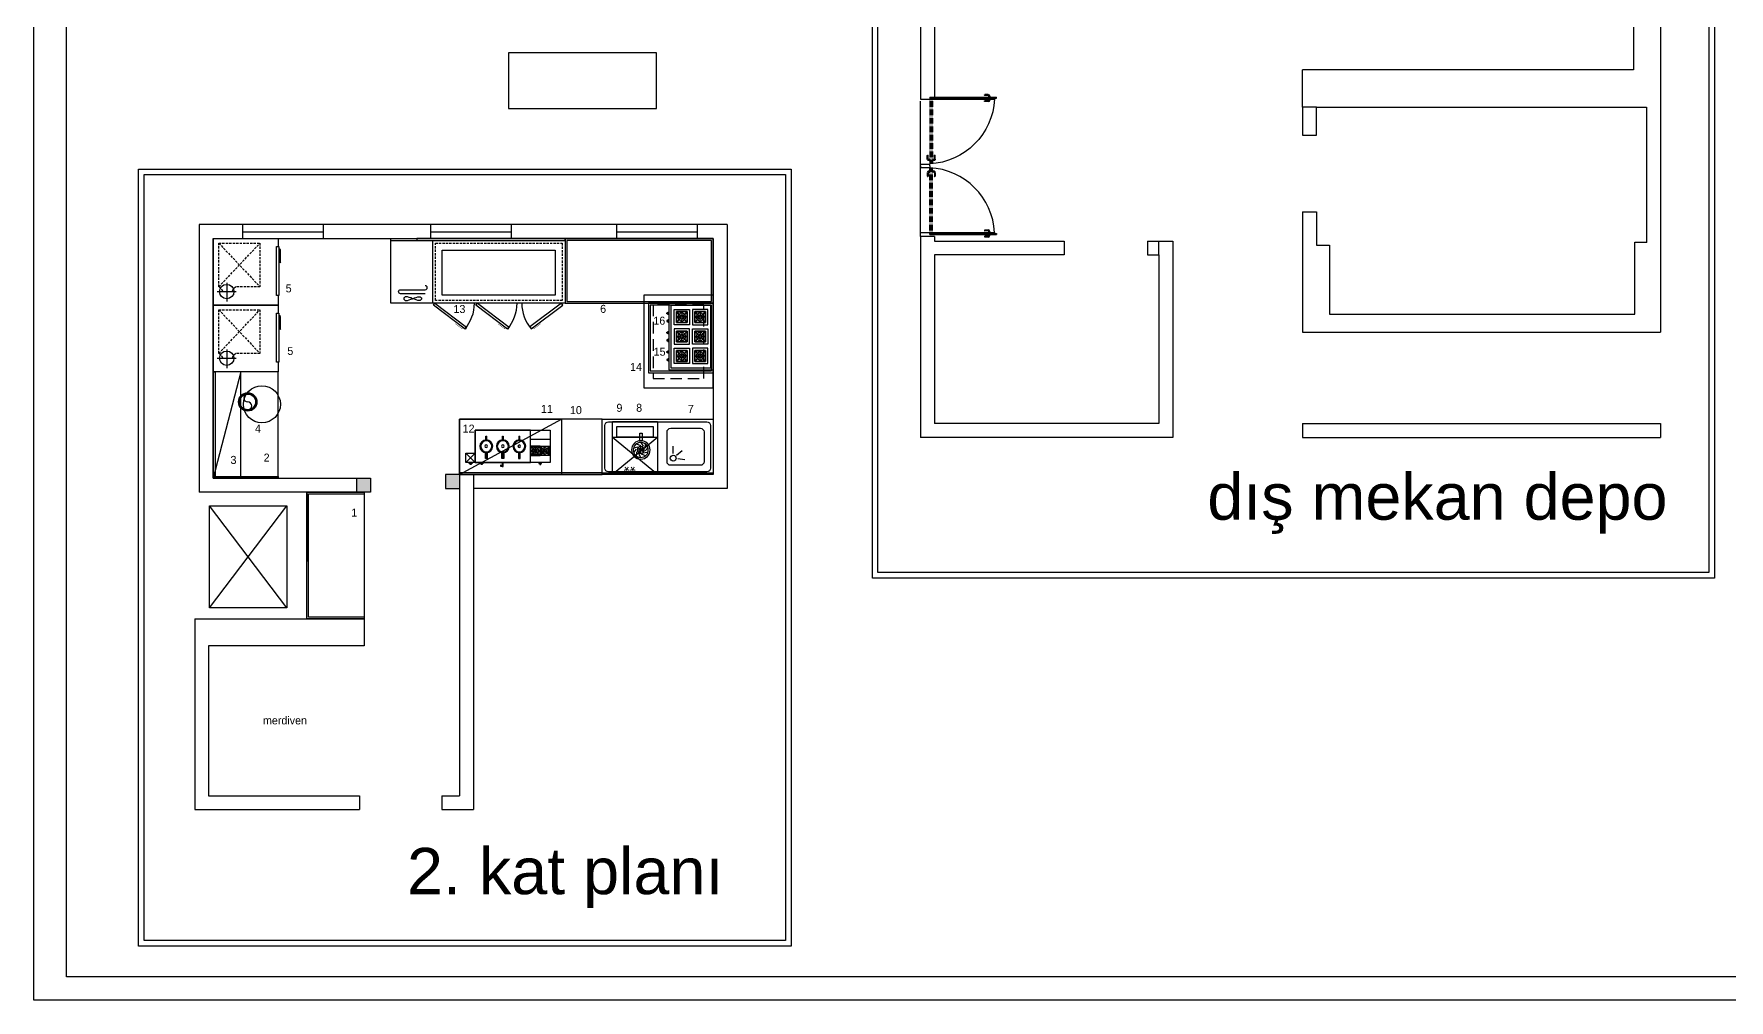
# Model space of a CAD drawing. Header units: millimetres. Extents: x 63882 to 85892, y -58394 to -53173.
# Drawn here: x 63882 to 65712, y -58394 to -57351 of the extents above; entities that cross this region are included whole.
import ezdxf
from ezdxf.enums import TextEntityAlignment as Align

# ---------------------------------------------------------------- set-up
doc = ezdxf.new("R2010")
doc.units = ezdxf.units.MM
doc.header["$LTSCALE"] = 5
doc.linetypes.add('DASHED', pattern=[0.75, 0.5, -0.25])
for name, color, linetype in [('CIHAZ', 2, 'Continuous'), ('DOGRAMA', 2, 'Continuous'), ('S2000-002 Çizgi', 7, 'Continuous'), ('S2000-025 Antet', 7, 'Continuous')]:
    doc.layers.add(name, color=color, linetype=linetype)
doc.styles.get("Standard").update_dxf_attribs({"font": 'arial.ttf'})
doc.styles.add('TAKSİM', font='GOTHIC.TTF', dxfattribs={"height": 20})

# ---------------------------------------------------------------- blocks, each defined once
blk = doc.blocks.new('A$C2F5E522D')
at = {"layer": 'DOGRAMA', "color": 0}
for p, q in [((29, 819), (48, 819)), ((49, 819), (49, 719)), ((694, 746), (658, 746)), ((695, 737), (658, 737)), ((751, 819), (751, 719)), ((769, 819), (752, 819)), ((29, 719), (29, 0)), ((29, 719), (49, 719)), ((39, 719), (39, 0)), ((49, 719), (49, 19)), ((695, 670), (658, 670)), ((694, 661), (658, 661)), ((769, 719), (751, 719)), ((0, 89), (0, 125)), ((9, 88), (9, 126)), ((49, 19), (39, 19)), ((67, 88), (67, 126)), ((75, 89), (75, 125)), ((39, 0), (29, 0))]:
    blk.add_line(p, q, dxfattribs=at)
at = {"layer": 'DOGRAMA', "color": 0, "linetype": 'DASHED'}
for p, q in [((51, 719), (749, 719)), ((51, 709), (749, 709)), ((51, 699), (748, 699)), ((51, 699), (748, 699)), ((51, 689), (748, 689))]:
    blk.add_line(p, q, dxfattribs=at)
at = {"layer": 'DOGRAMA', "color": 0}
for centre, radius, start, end in [((659, 741), 4.7, 103.8104, 240.6494), ((698, 733), 13.3, 19.5111, 100.3837), ((697, 735), 3.14, 9.4846, 113.3255), ((665, 723), 37.2, 1.3231, 18.1444), ((665, 723), 47.8, 1.3231, 18.1444), ((9, 759), 741, 273.0978, 356.9022), ((659, 666), 4.7, 119.3506, 256.1896), ((680, 746), 31.3, 297.8223, 314.9111), ((680, 661), 31.3, 45.0889, 62.1777), ((697, 673), 3.14, 246.6745, 350.5154), ((698, 674), 13.3, 259.6163, 340.4889), ((665, 684), 37.2, 341.8556, 358.6769), ((665, 684), 47.8, 341.8556, 358.6769), ((735, 746), 31.3, 225.0889, 242.1777), ((735, 661), 31.3, 117.8223, 134.9111), ((13, 85), 13.3, 169.6163, 250.4889), ((5, 124), 4.7, 29.3506, 166.1896), ((23, 118), 47.8, 251.8556, 268.6769), ((12, 86), 3.14, 156.6745, 260.5154), ((23, 118), 37.2, 251.8556, 268.6769), ((0, 103), 31.3, 315.0889, 332.1777), ((0, 48), 31.3, 27.8223, 44.9111), ((77, 103), 31.3, 207.8223, 224.9111), ((77, 48), 31.3, 135.0889, 152.1777), ((53, 118), 37.2, 271.3231, 288.1444), ((53, 118), 47.8, 271.3231, 288.1444), ((64, 86), 3.14, 279.4846, 23.3255), ((70, 124), 4.7, 13.8104, 150.6494), ((63, 85), 13.3, 289.5111, 10.3837)]:
    blk.add_arc(centre, radius, start, end, dxfattribs=at)
blk = doc.blocks.new('A$C730F257A')
blk.add_blockref('A$C2F5E522D', (0, 0))
at = {"xscale": -1}
blk.add_blockref('A$C2F5E522D', (1538, 0), dxfattribs=at)
blk = doc.blocks.new('A$C5B5611F4')
at = {"layer": 'CIHAZ', "color": 1}
for p, q in [((24.1, 58.2), (4, 58.2)), ((14.7, 68.5), (14.7, 47.9))]:
    blk.add_line(p, q, dxfattribs=at)
at = {"layer": 'CIHAZ', "color": 5, "linetype": 'DASHED'}
for p, q in [((19.8, 66.7), (67, 22.3)), ((67, 66.7), (19.8, 22.3))]:
    blk.add_line(p, q, dxfattribs=at)
at = {"layer": 'CIHAZ', "color": 5}
for points in [[(63.2, 1.8), (10.4, 1.8), (10.4, 4.3), (63.2, 4.3)], [(61.2, 1.8), (48.6, 1.8), (45.6, 0), (59.6, 0)]]:
    blk.add_lwpolyline(points, close=True, dxfattribs=at)
at = {"layer": 'CIHAZ', "color": 1}
blk.add_circle((14.7, 58.2), 7.76, dxfattribs=at)
at = {"layer": 'S2000-002 Çizgi', "linetype": 'DASHED'}
for p, q in [((19.8, 66.7), (67, 66.7)), ((67, 66.7), (67, 22.3)), ((19.8, 22.3), (19.8, 48.1)), ((67, 22.3), (19.8, 22.3))]:
    blk.add_line(p, q, dxfattribs=at)
at = {"layer": 'S2000-002 Çizgi'}
blk.add_lwpolyline([(10.4, 2.8), (0, 2.8), (0, 72.8), (72, 72.8), (72, 2.8), (63.2, 2.8)], dxfattribs=at)
at = {"layer": 'S2000-002 Çizgi', "linetype": 'DASHED'}
for centre, radius, start, end in [((11.6, 71.2), 9.4, 291.2079, 330.9566), ((11, 43), 10.2, 29.6907, 66.7752)]:
    blk.add_arc(centre, radius, start, end, dxfattribs=at)
blk = doc.blocks.new('A$C3C3A6592')
at = {"layer": 'S2000-002 Çizgi'}
for points in [[(0, 57), (48.3, 16.9)], [(0, 16.9), (48.3, 57)], [(0, 16.9), (48.3, 16.9)]]:
    blk.add_lwpolyline(points, dxfattribs=at)
for points in [[(0, 0), (48.3, 0), (48.3, 57), (0, 57)], [(4.6, 5.6), (43.7, 5.6), (43.7, 16.9), (4.6, 16.9)]]:
    blk.add_lwpolyline(points, close=True, dxfattribs=at)
blk.add_text('**', height=12, dxfattribs=at).set_placement((11.9, 43))
blk = doc.blocks.new('A$C08847F1B')
at = {"layer": 'S2000-002 Çizgi'}
blk.add_lwpolyline([(0, 30.6), (30.6, 30.6), (30.6, 0), (0, 0), (0, 30.6)], dxfattribs=at)
blk.add_lwpolyline([(15.5, 29.5), (15.5, 23.4, -0.414214), (15.3, 23.2), (15.2, 23.2, -0.414214), (15, 23.4), (15, 29.5), (2.7, 29.5, 0.668179), (2.3, 28.6), (10.8, 20.1, -0.810443), (10.4, 19.8), (1.6, 28.6, 0.668179), (1, 28.4), (1, 15.5), (7.1, 15.5, -0.414214), (7.3, 15.3), (7.3, 15.2, -0.414214), (7.1, 15), (1, 15), (1, 2.7, 0.668179), (1.9, 2.3), (10.4, 10.8, -0.810443), (10.8, 10.4), (2, 1.6, 0.668179), (2.2, 1), (15, 1), (15, 7.1, -0.414214), (15.2, 7.3), (15.3, 7.3, -0.414214), (15.5, 7.1), (15.5, 1), (27.9, 1, 0.668179), (28.3, 1.9), (19.8, 10.4, -0.810443), (20.2, 10.8), (29, 2, 0.668179), (29.5, 2.2), (29.5, 15), (23.4, 15, -0.414214), (23.2, 15.2), (23.2, 15.3, -0.414214), (23.4, 15.5), (29.5, 15.5), (29.5, 28.4, 0.668179), (29, 28.6), (20.2, 19.8, -0.810443), (19.8, 20.1), (28.3, 28.6, 0.668179), (27.9, 29.5)], format="xyb", close=True, dxfattribs=at)
for radius in [10.8, 5.66, 2.6]:
    blk.add_circle((15.3, 15.8), radius, dxfattribs=at)
blk = doc.blocks.new('A$C0AAB4699')
at = {"layer": 'S2000-002 Çizgi'}
for points in [[(34.4, 14.8, -0.072213), (32.4, 14.8), (32.4, 8.5), (34.4, 8.5)], [(50.2, 8.5), (52.3, 8.5), (52.3, 14.8, -0.072213), (50.2, 14.8)], [(68.1, 8.5), (70.1, 8.5), (70.1, 14.8, -0.072213), (68.1, 14.8)]]:
    blk.add_hatch(color=256, dxfattribs=at).paths.add_polyline_path(points)
for p, q in [((81, 14.2), (91, 4.2)), ((91, 14.2), (81, 4.2))]:
    blk.add_line(p, q, dxfattribs=at)
for points in [[(0, 4.2), (81, 4.2), (81, 39.2), (0, 39.2)], [(0, 29.2), (21.5, 29.2), (21.5, 39.2), (0, 39.2)], [(81, 4.2), (21.5, 4.2), (21.5, 39.2), (81, 39.2)], [(9.3, 4.2), (12.2, 4.2), (12.2, 3), (9.3, 3)], [(10.2, 3), (11.3, 3), (11.3, 1.9), (10.2, 1.9)], [(53.8, 0.2), (51.2, 0.4), (51.2, 1), (53.8, 1.2)], [(75.5, 4.2), (72.6, 4.2), (72.6, 3), (75.5, 3)], [(74.7, 3), (73.5, 3), (73.5, 1.9), (74.7, 1.9)], [(81, 4.2), (91, 4.2), (91, 14.2), (81, 14.2)], [(87.5, 4.2), (84.5, 4.2), (84.5, 3), (87.5, 3)], [(86.6, 3), (85.4, 3), (85.4, 1.9), (86.6, 1.9)]]:
    blk.add_lwpolyline(points, close=True, dxfattribs=at)
for points in [[(32.9, 28.7), (32.9, 32.2)], [(33.8, 32.2), (33.8, 28.7)], [(50.8, 32.2), (50.8, 28.7)], [(51.7, 28.7), (51.7, 32.2)], [(68.7, 32.2), (68.7, 28.7)], [(69.6, 28.7), (69.6, 32.2)], [(34.4, 14.8), (34.4, 8.5), (32.4, 8.5), (32.4, 14.8)], [(50.2, 14.8), (50.2, 8.5), (52.3, 8.5), (52.3, 14.8)], [(51.8, 0), (50.7, 0), (50.7, 4.2)], [(51.8, 4.2), (51.8, 1.1)], [(51.8, 0.4), (51.8, 0)], [(68.1, 14.8), (68.1, 8.5), (70.1, 8.5), (70.1, 14.8)]]:
    blk.add_lwpolyline(points, dxfattribs=at)
for centre, radius in [((33.4, 21.7), 7), ((33.4, 21.7), 6), ((33.4, 21.7), 1.45), ((51.2, 21.7), 7), ((51.2, 21.7), 6), ((51.2, 21.7), 1.45), ((69.1, 21.7), 7), ((69.1, 21.7), 6), ((69.1, 21.7), 1.45)]:
    blk.add_circle(centre, radius, dxfattribs=at)
for centre in [(33.4, 32.2), (51.2, 32.2), (69.1, 32.2)]:
    blk.add_arc(centre, 0.438, 0, 180, dxfattribs=at)
at = {"layer": 'S2000-002 Çizgi', "yscale": 0.3284582400001454}
for xscale, zscale in [(-0.3284582400001454, 0.3284582400000002), (0.3284582400001454, 0.3284582400001454)]:
    blk.add_blockref('A$C08847F1B', (11, 11.7), dxfattribs=dict(at, xscale=xscale, zscale=zscale))
blk = doc.blocks.new('A$C4AF1199D')
at = {"layer": 'S2000-002 Çizgi'}
for points in [[(2.4, 20.6), (5.4, 17.1)], [(5.4, 24.6), (5.8, 20)], [(12.6, 19.9), (7.1, 15.7)], [(7.7, 21), (12.4, 15.2)], [(10.2, 26.1), (7.8, 22.2)], [(10.2, 21.2), (10, 14.2)], [(14.9, 24.5), (10.7, 22.7)], [(17.8, 20.4), (13.4, 21.5)], [(17.8, 15.4), (14.8, 18.9)], [(2.3, 15.6), (6.8, 14.5)], [(5.2, 11.5), (9.5, 13.3)], [(6.3, 18), (13.8, 18)], [(10, 9.9), (12.4, 13.8)], [(14.8, 11.4), (14.4, 16)]]:
    blk.add_lwpolyline(points, dxfattribs=at)
blk.add_lwpolyline([(8.8, 0), (11.3, 0), (11.3, 8), (8.8, 8)], close=True, dxfattribs=at)
for radius in [10, 8.12, 3.75]:
    blk.add_circle((10, 18), radius, dxfattribs=at)
blk = doc.blocks.new('A$C578E40A9')
at = {"layer": 'S2000-002 Çizgi'}
for p, q in [((76.6, 22.7), (76.6, 30.6)), ((80.5, 21), (86.6, 26.1)), ((81.7, 17.2), (89.5, 16.1))]:
    blk.add_line(p, q, dxfattribs=at)
for points in [[(0, 60), (120, 60), (120, 0), (0, 0)], [(0, 2), (120, 2), (120, 0), (0, 0)]]:
    blk.add_lwpolyline(points, close=True, dxfattribs=at)
for points in [[(7, 57), (113, 57, -0.414214), (117, 53), (117, 7, -0.414214), (113, 3), (7, 3, -0.414214), (3, 7), (3, 53, -0.414214)], [(74.1, 50), (106.1, 50, -0.414214), (110.1, 46), (110.1, 14, -0.414214), (106.1, 10), (74.1, 10, -0.414214), (70.1, 14), (70.1, 46, -0.414214)]]:
    blk.add_lwpolyline(points, format="xyb", close=True, dxfattribs=at)
blk.add_circle((76.8, 17.7), 3.19, dxfattribs=at)
blk = doc.blocks.new('A$C40176E5B')
at = {"layer": 'S2000-002 Çizgi'}
blk.add_line((0, 95.8), (188, 95.8), dxfattribs=at)
for points in [[(0, 27.8), (0, 97.8), (188, 97.8), (188, 27.8)], [(16.4, 30.8), (17.9, 31), (19.6, 31.5), (21.5, 32.1), (23.4, 32.8), (25.4, 33.6), (27.2, 34.2), (28.9, 34.7), (30.4, 34.8), (31.5, 34.7), (32.3, 34.2), (32.8, 33.6), (33, 32.8), (32.8, 32.1), (32.3, 31.5), (31.5, 31), (30.4, 30.8), (28.9, 31), (27.2, 31.5), (25.4, 32.1), (23.4, 32.8), (21.5, 33.6), (19.6, 34.2), (17.9, 34.7), (16.4, 34.8), (15.3, 34.7), (14.5, 34.2), (14, 33.6), (13.8, 32.8), (14, 32.1), (14.5, 31.5), (15.3, 31)], [(80, 0), (45.9, 25.8), (47.4, 27.8), (81.5, 2)], [(125.9, 0), (91.8, 25.8), (93.4, 27.8), (127.5, 2)], [(151.3, 0.2), (185.5, 25.8), (184, 27.8), (149.8, 2.2)]]:
    blk.add_lwpolyline(points, close=True, dxfattribs=at)
blk.add_lwpolyline([(45, 95.8), (45, 27.8)], dxfattribs=at)
at = {"layer": 'S2000-002 Çizgi', "linetype": 'DASHED'}
blk.add_lwpolyline([(48, 92.8), (185, 92.8), (185, 30.8), (48, 30.8)], close=True, dxfattribs=at)
at = {"layer": 'S2000-002 Çizgi'}
for points in [[(37, 38.2), (10.3, 38.2, -1), (10.3, 42.5)], [(10.3, 42.5), (37, 42.5, 1), (37, 46.8)]]:
    blk.add_lwpolyline(points, format="xyb", dxfattribs=at)
at = {"layer": 'S2000-002 Çizgi', "const_width": 0.428}
for points in [[(77.7, 1.7), (76.7, 0.4), (71.1, 4.6), (69.6, 5.7)], [(123.7, 1.7), (122.7, 0.4), (117.1, 4.6), (115.6, 5.7)], [(153.6, 1.8), (154.6, 0.5), (160.2, 4.7), (161.7, 5.8)]]:
    blk.add_lwpolyline(points, dxfattribs=at)
at = {"layer": 'S2000-002 Çizgi'}
for centre, start, end in [((47.4, 27.8), 319.4908, 0), ((93.4, 27.8), 319.4908, 0), ((184, 27.8), 180, 220.245)]:
    blk.add_arc(centre, 42.7, start, end, dxfattribs=at)
blk = doc.blocks.new('A$C4A545C1C')
at = {"ltscale": 5}
blk.add_lwpolyline([(55.4, 85.1), (177.2, 85.1), (177.2, 36.5), (55.4, 36.5)], close=True, dxfattribs=at)
at = {"layer": 'S2000-002 Çizgi'}
blk.add_blockref('A$C40176E5B', (0, 0), dxfattribs=at)
blk = doc.blocks.new('A$C3D315ECF')
at = {"ltscale": 5}
for points in [[(0, 0), (160, 0), (160, 70), (0, 70)], [(2, 2), (158, 2), (158, 68), (2, 68)]]:
    blk.add_lwpolyline(points, close=True, dxfattribs=at)
blk = doc.blocks.new('A$C7DEA41FC')
at = {"layer": 'S2000-002 Çizgi'}
for p, q in [((82, 628), (82, 510)), ((85, 615), (85, 573)), ((85, 523), (85, 565)), ((87, 570), (112, 570)), ((87, 568), (112, 568)), ((89, 621), (122, 588)), ((89, 617), (120, 587)), ((89, 521), (120, 552)), ((89, 517), (122, 550)), ((91, 626), (137, 626)), ((122, 586), (122, 586)), ((122, 552), (122, 552)), ((140, 623), (140, 598)), ((140, 623), (140, 598)), ((142, 623), (142, 598)), ((191, 626), (145, 626)), ((193, 621), (160, 588)), ((160, 586), (160, 586)), ((160, 552), (160, 552)), ((193, 517), (160, 550)), ((193, 617), (162, 587)), ((193, 521), (162, 552)), ((195, 570), (170, 570)), ((195, 568), (170, 568)), ((197, 615), (197, 573)), ((197, 523), (197, 565)), ((283, 615), (283, 573)), ((283, 523), (283, 565)), ((285, 570), (310, 570)), ((285, 568), (310, 568)), ((287, 621), (320, 588)), ((287, 617), (318, 587)), ((287, 521), (318, 552)), ((287, 517), (320, 550)), ((289, 626), (335, 626)), ((320, 586), (320, 586)), ((320, 552), (320, 552)), ((338, 623), (338, 598)), ((340, 623), (340, 598)), ((340, 623), (340, 598)), ((389, 626), (343, 626)), ((391, 621), (358, 588)), ((358, 586), (358, 586)), ((358, 552), (358, 552)), ((391, 517), (358, 550)), ((391, 617), (360, 587)), ((391, 521), (360, 552)), ((393, 570), (368, 570)), ((393, 568), (368, 568)), ((395, 615), (395, 573)), ((395, 523), (395, 565)), ((398, 628), (398, 510)), ((82, 510), (200, 510)), ((82, 418), (200, 418)), ((82, 300), (82, 418)), ((85, 405), (85, 363)), ((89, 411), (122, 378)), ((89, 407), (120, 377)), ((91, 512), (137, 512)), ((91, 416), (137, 416)), ((122, 376), (122, 376)), ((140, 515), (140, 540)), ((140, 515), (140, 540)), ((140, 413), (140, 388)), ((140, 413), (140, 388)), ((142, 515), (142, 540)), ((142, 413), (142, 388)), ((191, 512), (145, 512)), ((191, 416), (145, 416)), ((193, 411), (160, 378)), ((160, 376), (160, 376)), ((193, 407), (162, 377)), ((197, 405), (197, 363)), ((398, 510), (280, 510)), ((398, 418), (280, 418)), ((283, 405), (283, 363)), ((287, 411), (320, 378)), ((287, 407), (318, 377)), ((289, 512), (335, 512)), ((289, 416), (335, 416)), ((320, 376), (320, 376)), ((338, 515), (338, 540)), ((338, 413), (338, 388)), ((340, 515), (340, 540)), ((340, 515), (340, 540)), ((340, 413), (340, 388)), ((340, 413), (340, 388)), ((389, 512), (343, 512)), ((389, 416), (343, 416)), ((391, 411), (358, 378)), ((358, 376), (358, 376)), ((391, 407), (360, 377)), ((395, 405), (395, 363)), ((398, 300), (398, 418)), ((82, 209), (82, 90)), ((85, 313), (85, 355)), ((85, 195), (85, 153)), ((87, 361), (112, 361)), ((87, 358), (112, 358)), ((89, 311), (120, 342)), ((89, 307), (122, 340)), ((89, 202), (122, 168)), ((89, 197), (120, 167)), ((91, 303), (137, 303)), ((91, 206), (137, 206)), ((122, 342), (122, 342)), ((140, 305), (140, 330)), ((140, 305), (140, 330)), ((140, 203), (140, 178)), ((140, 203), (140, 178)), ((142, 305), (142, 330)), ((142, 203), (142, 178)), ((191, 303), (145, 303)), ((191, 206), (145, 206)), ((160, 342), (160, 342)), ((193, 307), (160, 340)), ((193, 202), (160, 168)), ((193, 311), (162, 342)), ((193, 197), (162, 167)), ((195, 361), (170, 361)), ((195, 358), (170, 358)), ((197, 313), (197, 355)), ((197, 195), (197, 153)), ((283, 313), (283, 355)), ((283, 195), (283, 153)), ((285, 361), (310, 361)), ((285, 358), (310, 358)), ((287, 311), (318, 342)), ((287, 307), (320, 340)), ((287, 202), (320, 168)), ((287, 197), (318, 167)), ((289, 303), (335, 303)), ((289, 206), (335, 206)), ((320, 342), (320, 342)), ((338, 305), (338, 330)), ((338, 203), (338, 178)), ((340, 305), (340, 330)), ((340, 305), (340, 330)), ((340, 203), (340, 178)), ((340, 203), (340, 178)), ((389, 303), (343, 303)), ((389, 206), (343, 206)), ((358, 342), (358, 342)), ((391, 307), (358, 340)), ((391, 202), (358, 168)), ((391, 311), (360, 342)), ((391, 197), (360, 167)), ((393, 361), (368, 361)), ((393, 358), (368, 358)), ((395, 313), (395, 355)), ((395, 195), (395, 153)), ((398, 209), (398, 90)), ((82, 90), (200, 90)), ((85, 103), (85, 145)), ((87, 151), (112, 151)), ((87, 148), (112, 148)), ((89, 102), (120, 132)), ((89, 97), (122, 130)), ((91, 93), (137, 93)), ((122, 167), (122, 167)), ((122, 132), (122, 132)), ((140, 95), (140, 120)), ((140, 95), (140, 120)), ((142, 95), (142, 120)), ((191, 93), (145, 93)), ((160, 167), (160, 167)), ((160, 132), (160, 132)), ((193, 97), (160, 130)), ((193, 102), (162, 132)), ((195, 151), (170, 151)), ((195, 148), (170, 148)), ((197, 103), (197, 145)), ((398, 90), (280, 90)), ((283, 103), (283, 145)), ((285, 151), (310, 151)), ((285, 148), (310, 148)), ((287, 102), (318, 132)), ((287, 97), (320, 130)), ((289, 93), (335, 93)), ((320, 167), (320, 167)), ((320, 132), (320, 132)), ((338, 95), (338, 120)), ((340, 95), (340, 120)), ((340, 95), (340, 120)), ((389, 93), (343, 93)), ((358, 167), (358, 167)), ((358, 132), (358, 132)), ((391, 97), (358, 130)), ((391, 102), (360, 132)), ((393, 151), (368, 151)), ((393, 148), (368, 148)), ((395, 103), (395, 145))]:
    blk.add_line(p, q, dxfattribs=at)
for points in [[(0, 0), (480, 0), (480, 720), (0, 720)], [(24, 24), (456, 24), (456, 696), (24, 696)], [(58, 486), (224, 486), (224, 652), (58, 652)], [(82, 510), (200, 510), (200, 628), (82, 628)], [(82, 510), (82, 628), (200, 628), (200, 510)], [(82, 510), (82, 628), (200, 628), (200, 510)], [(422, 486), (256, 486), (256, 652), (422, 652)], [(398, 510), (280, 510), (280, 628), (398, 628)], [(398, 510), (398, 628), (280, 628), (280, 510)], [(398, 510), (398, 628), (280, 628), (280, 510)], [(480, 623), (480, 599), (490, 599), (490, 623)], [(490, 616), (490, 606), (500, 606), (500, 616)], [(58, 442), (224, 442), (224, 276), (58, 276)], [(82, 418), (200, 418), (200, 300), (82, 300)], [(82, 418), (82, 300), (200, 300), (200, 418)], [(82, 418), (82, 300), (200, 300), (200, 418)], [(422, 442), (256, 442), (256, 276), (422, 276)], [(398, 418), (280, 418), (280, 300), (398, 300)], [(398, 418), (398, 300), (280, 300), (280, 418)], [(398, 418), (398, 300), (280, 300), (280, 418)], [(480, 515), (480, 539), (490, 539), (490, 515)], [(480, 413), (480, 389), (490, 389), (490, 413)], [(490, 522), (490, 532), (500, 532), (500, 522)], [(490, 406), (490, 396), (500, 396), (500, 406)], [(58, 66), (224, 66), (224, 232), (58, 232)], [(82, 90), (200, 90), (200, 209), (82, 209)], [(82, 90), (82, 209), (200, 209), (200, 90)], [(82, 90), (82, 209), (200, 209), (200, 90)], [(422, 66), (256, 66), (256, 232), (422, 232)], [(398, 90), (280, 90), (280, 209), (398, 209)], [(398, 90), (398, 209), (280, 209), (280, 90)], [(398, 90), (398, 209), (280, 209), (280, 90)], [(480, 305), (480, 330), (490, 330), (490, 305)], [(480, 204), (480, 179), (490, 179), (490, 204)], [(490, 312), (490, 322), (500, 322), (500, 312)], [(490, 196), (490, 186), (500, 186), (500, 196)], [(480, 95), (480, 120), (490, 120), (490, 95)], [(490, 102), (490, 112), (500, 112), (500, 102)]]:
    blk.add_lwpolyline(points, close=True, dxfattribs=at)
for centre, radius in [((141, 569), 21.9), ((141, 569), 10.1), ((339, 569), 21.9), ((339, 569), 10.1), ((141, 359), 21.9), ((141, 359), 10.1), ((339, 359), 21.9), ((339, 359), 10.1), ((141, 149), 21.9), ((141, 149), 10.1), ((339, 149), 21.9), ((339, 149), 10.1)]:
    blk.add_circle(centre, radius, dxfattribs=at)
for centre, radius, start, end in [((87, 615), 2.67, 38.8532, 180.0012), ((87, 573), 2.67, 180.0012, 270.0012), ((87, 565), 2.67, 90.0012, 180.0012), ((91, 623), 2.67, 90.0012, 218.8532), ((141, 569), 41.7, 138.6265, 178.1661), ((141, 569), 41.7, 181.8363, 221.376), ((141, 569), 41.7, 91.8363, 134.8002), ((112, 569), 1.33, 0.0012, 90.0012), ((112, 569), 1.33, 270.0012, 0.0012), ((121, 587), 1.33, 218.8608, 308.8542), ((121, 551), 1.33, 51.1483, 141.1417), ((121, 587), 1.33, 308.8656, 38.8478), ((121, 551), 1.33, 321.1547, 51.1369), ((137, 623), 2.67, 0.0012, 90.0012), ((141, 598), 1.33, 180.0012, 270.0012), ((141, 598), 1.33, 270.0012, 0.0012), ((145, 623), 2.67, 90.0012, 180.0012), ((141, 569), 41.7, 45.2023, 88.1661), ((161, 587), 1.33, 141.1547, 231.1369), ((161, 587), 1.33, 231.1483, 321.1417), ((161, 551), 1.33, 128.8656, 218.8478), ((161, 551), 1.33, 38.8608, 128.8542), ((170, 569), 1.33, 90.0012, 180.0012), ((170, 569), 1.33, 180.0012, 270.0012), ((141, 569), 41.7, 1.8363, 41.376), ((141, 569), 41.7, 318.6265, 358.1661), ((191, 623), 2.67, 321.1492, 90.0012), ((195, 615), 2.67, 0.0012, 141.1492), ((195, 573), 2.67, 270.0012, 0.0012), ((195, 565), 2.67, 0.0012, 90.0012), ((285, 615), 2.67, 38.8532, 180.0012), ((285, 573), 2.67, 180.0012, 270.0012), ((285, 565), 2.67, 90.0012, 180.0012), ((289, 623), 2.67, 90.0012, 218.8532), ((339, 569), 41.7, 138.6265, 178.1661), ((339, 569), 41.7, 181.8363, 221.376), ((339, 569), 41.7, 91.8363, 134.8002), ((310, 569), 1.33, 0.0012, 90.0012), ((310, 569), 1.33, 270.0012, 0.0012), ((319, 587), 1.33, 218.8608, 308.8542), ((319, 551), 1.33, 51.1483, 141.1417), ((319, 587), 1.33, 308.8656, 38.8478), ((319, 551), 1.33, 321.1547, 51.1369), ((335, 623), 2.67, 0.0012, 90.0012), ((339, 598), 1.33, 180.0012, 270.0012), ((339, 598), 1.33, 270.0012, 0.0012), ((343, 623), 2.67, 90.0012, 180.0012), ((339, 569), 41.7, 45.2023, 88.1661), ((359, 587), 1.33, 141.1547, 231.1369), ((359, 587), 1.33, 231.1483, 321.1417), ((359, 551), 1.33, 128.8656, 218.8478), ((359, 551), 1.33, 38.8608, 128.8542), ((368, 569), 1.33, 90.0012, 180.0012), ((368, 569), 1.33, 180.0012, 270.0012), ((339, 569), 41.7, 1.8363, 41.376), ((339, 569), 41.7, 318.6265, 358.1661), ((389, 623), 2.67, 321.1492, 90.0012), ((393, 615), 2.67, 0.0012, 141.1492), ((393, 573), 2.67, 270.0012, 0.0012), ((393, 565), 2.67, 0.0012, 90.0012), ((87, 523), 2.67, 180.0012, 321.1492), ((87, 405), 2.67, 38.8532, 180.0012), ((91, 515), 2.67, 141.1492, 270.0012), ((91, 413), 2.67, 90.0012, 218.8532), ((141, 359), 41.7, 138.6265, 178.1661), ((141, 569), 41.7, 225.2023, 268.1661), ((141, 359), 41.7, 91.8363, 134.8002), ((121, 377), 1.33, 218.8608, 308.8542), ((121, 377), 1.33, 308.8656, 38.8478), ((137, 515), 2.67, 270.0012, 0.0012), ((137, 413), 2.67, 0.0012, 90.0012), ((141, 540), 1.33, 90.0012, 180.0012), ((141, 388), 1.33, 180.0012, 270.0012), ((141, 540), 1.33, 0.0012, 90.0012), ((141, 388), 1.33, 270.0012, 0.0012), ((141, 569), 41.7, 271.8363, 314.8002), ((145, 515), 2.67, 180.0012, 270.0012), ((145, 413), 2.67, 90.0012, 180.0012), ((141, 359), 41.7, 45.2023, 88.1661), ((161, 377), 1.33, 141.1547, 231.1369), ((161, 377), 1.33, 231.1483, 321.1417), ((141, 359), 41.7, 1.8363, 41.376), ((191, 515), 2.67, 270.0012, 38.8532), ((191, 413), 2.67, 321.1492, 90.0012), ((195, 523), 2.67, 218.8532, 0.0012), ((195, 405), 2.67, 0.0012, 141.1492), ((285, 523), 2.67, 180.0012, 321.1492), ((285, 405), 2.67, 38.8532, 180.0012), ((289, 515), 2.67, 141.1492, 270.0012), ((289, 413), 2.67, 90.0012, 218.8532), ((339, 359), 41.7, 138.6265, 178.1661), ((339, 569), 41.7, 225.2023, 268.1661), ((339, 359), 41.7, 91.8363, 134.8002), ((319, 377), 1.33, 218.8608, 308.8542), ((319, 377), 1.33, 308.8656, 38.8478), ((335, 515), 2.67, 270.0012, 0.0012), ((335, 413), 2.67, 0.0012, 90.0012), ((339, 540), 1.33, 90.0012, 180.0012), ((339, 388), 1.33, 180.0012, 270.0012), ((339, 540), 1.33, 0.0012, 90.0012), ((339, 388), 1.33, 270.0012, 0.0012), ((339, 569), 41.7, 271.8363, 314.8002), ((343, 515), 2.67, 180.0012, 270.0012), ((343, 413), 2.67, 90.0012, 180.0012), ((339, 359), 41.7, 45.2023, 88.1661), ((359, 377), 1.33, 141.1547, 231.1369), ((359, 377), 1.33, 231.1483, 321.1417), ((339, 359), 41.7, 1.8363, 41.376), ((389, 515), 2.67, 270.0012, 38.8532), ((389, 413), 2.67, 321.1492, 90.0012), ((393, 523), 2.67, 218.8532, 0.0012), ((393, 405), 2.67, 0.0012, 141.1492), ((87, 363), 2.67, 180.0012, 270.0012), ((87, 355), 2.67, 90.0012, 180.0012), ((87, 313), 2.67, 180.0012, 321.1492), ((87, 195), 2.67, 38.8532, 180.0012), ((91, 305), 2.67, 141.1492, 270.0012), ((91, 203), 2.67, 90.0012, 218.8532), ((141, 359), 41.7, 181.8363, 221.376), ((112, 359), 1.33, 0.0012, 90.0012), ((112, 359), 1.33, 270.0012, 0.0012), ((141, 359), 41.7, 225.2023, 268.1661), ((141, 149), 41.7, 91.8363, 134.8002), ((121, 341), 1.33, 51.1483, 141.1417), ((121, 341), 1.33, 321.1547, 51.1369), ((137, 305), 2.67, 270.0012, 0.0012), ((137, 203), 2.67, 0.0012, 90.0012), ((141, 330), 1.33, 90.0012, 180.0012), ((141, 330), 1.33, 0.0012, 90.0012), ((141, 359), 41.7, 271.8363, 314.8002), ((145, 305), 2.67, 180.0012, 270.0012), ((145, 203), 2.67, 90.0012, 180.0012), ((141, 149), 41.7, 45.2023, 88.1661), ((161, 341), 1.33, 128.8656, 218.8478), ((161, 341), 1.33, 38.8608, 128.8542), ((170, 359), 1.33, 90.0012, 180.0012), ((170, 359), 1.33, 180.0012, 270.0012), ((141, 359), 41.7, 318.6265, 358.1661), ((191, 305), 2.67, 270.0012, 38.8532), ((191, 203), 2.67, 321.1492, 90.0012), ((195, 313), 2.67, 218.8532, 0.0012), ((195, 195), 2.67, 0.0012, 141.1492), ((195, 363), 2.67, 270.0012, 0.0012), ((195, 355), 2.67, 0.0012, 90.0012), ((285, 363), 2.67, 180.0012, 270.0012), ((285, 355), 2.67, 90.0012, 180.0012), ((285, 313), 2.67, 180.0012, 321.1492), ((285, 195), 2.67, 38.8532, 180.0012), ((289, 305), 2.67, 141.1492, 270.0012), ((289, 203), 2.67, 90.0012, 218.8532), ((339, 359), 41.7, 181.8363, 221.376), ((310, 359), 1.33, 0.0012, 90.0012), ((310, 359), 1.33, 270.0012, 0.0012), ((339, 359), 41.7, 225.2023, 268.1661), ((339, 149), 41.7, 91.8363, 134.8002), ((319, 341), 1.33, 51.1483, 141.1417), ((319, 341), 1.33, 321.1547, 51.1369), ((335, 305), 2.67, 270.0012, 0.0012), ((335, 203), 2.67, 0.0012, 90.0012), ((339, 330), 1.33, 90.0012, 180.0012), ((339, 330), 1.33, 0.0012, 90.0012), ((339, 359), 41.7, 271.8363, 314.8002), ((343, 305), 2.67, 180.0012, 270.0012), ((343, 203), 2.67, 90.0012, 180.0012), ((339, 149), 41.7, 45.2023, 88.1661), ((359, 341), 1.33, 128.8656, 218.8478), ((359, 341), 1.33, 38.8608, 128.8542), ((368, 359), 1.33, 90.0012, 180.0012), ((368, 359), 1.33, 180.0012, 270.0012), ((339, 359), 41.7, 318.6265, 358.1661), ((389, 305), 2.67, 270.0012, 38.8532), ((389, 203), 2.67, 321.1492, 90.0012), ((393, 313), 2.67, 218.8532, 0.0012), ((393, 195), 2.67, 0.0012, 141.1492), ((393, 363), 2.67, 270.0012, 0.0012), ((393, 355), 2.67, 0.0012, 90.0012), ((87, 153), 2.67, 180.0012, 270.0012), ((87, 145), 2.67, 90.0012, 180.0012), ((87, 103), 2.67, 180.0012, 321.1492), ((91, 95), 2.67, 141.1492, 270.0012), ((141, 149), 41.7, 138.6265, 178.1661), ((141, 149), 41.7, 181.8363, 221.376), ((112, 149), 1.33, 0.0012, 90.0012), ((112, 149), 1.33, 270.0012, 0.0012), ((141, 149), 41.7, 225.2023, 268.1661), ((121, 168), 1.33, 218.8608, 308.8542), ((121, 131), 1.33, 51.1483, 141.1417), ((121, 168), 1.33, 308.8656, 38.8478), ((121, 131), 1.33, 321.1547, 51.1369), ((137, 95), 2.67, 270.0012, 0.0012), ((141, 178), 1.33, 180.0012, 270.0012), ((141, 120), 1.33, 90.0012, 180.0012), ((141, 178), 1.33, 270.0012, 0.0012), ((141, 120), 1.33, 0.0012, 90.0012), ((141, 149), 41.7, 271.8363, 314.8002), ((145, 95), 2.67, 180.0012, 270.0012), ((161, 168), 1.33, 141.1547, 231.1369), ((161, 168), 1.33, 231.1483, 321.1417), ((161, 131), 1.33, 128.8656, 218.8478), ((161, 131), 1.33, 38.8608, 128.8542), ((170, 149), 1.33, 90.0012, 180.0012), ((170, 149), 1.33, 180.0012, 270.0012), ((141, 149), 41.7, 1.8363, 41.376), ((141, 149), 41.7, 318.6265, 358.1661), ((191, 95), 2.67, 270.0012, 38.8532), ((195, 103), 2.67, 218.8532, 0.0012), ((195, 153), 2.67, 270.0012, 0.0012), ((195, 145), 2.67, 0.0012, 90.0012), ((285, 153), 2.67, 180.0012, 270.0012), ((285, 145), 2.67, 90.0012, 180.0012), ((285, 103), 2.67, 180.0012, 321.1492), ((289, 95), 2.67, 141.1492, 270.0012), ((339, 149), 41.7, 138.6265, 178.1661), ((339, 149), 41.7, 181.8363, 221.376), ((310, 149), 1.33, 0.0012, 90.0012), ((310, 149), 1.33, 270.0012, 0.0012), ((339, 149), 41.7, 225.2023, 268.1661), ((319, 168), 1.33, 218.8608, 308.8542), ((319, 131), 1.33, 51.1483, 141.1417), ((319, 168), 1.33, 308.8656, 38.8478), ((319, 131), 1.33, 321.1547, 51.1369), ((335, 95), 2.67, 270.0012, 0.0012), ((339, 178), 1.33, 180.0012, 270.0012), ((339, 120), 1.33, 90.0012, 180.0012), ((339, 178), 1.33, 270.0012, 0.0012), ((339, 120), 1.33, 0.0012, 90.0012), ((339, 149), 41.7, 271.8363, 314.8002), ((343, 95), 2.67, 180.0012, 270.0012), ((359, 168), 1.33, 141.1547, 231.1369), ((359, 168), 1.33, 231.1483, 321.1417), ((359, 131), 1.33, 128.8656, 218.8478), ((359, 131), 1.33, 38.8608, 128.8542), ((368, 149), 1.33, 90.0012, 180.0012), ((368, 149), 1.33, 180.0012, 270.0012), ((339, 149), 41.7, 1.8363, 41.376), ((339, 149), 41.7, 318.6265, 358.1661), ((389, 95), 2.67, 270.0012, 38.8532), ((393, 103), 2.67, 218.8532, 0.0012), ((393, 153), 2.67, 270.0012, 0.0012), ((393, 145), 2.67, 0.0012, 90.0012)]:
    blk.add_arc(centre, radius, start, end, dxfattribs=at)
blk = doc.blocks.new('A$C3CC43AA0')
at = {"color": 1, "ltscale": 5}
blk.add_lwpolyline([(0, 0), (100, 0), (100, 75), (0, 75)], close=True, dxfattribs=at)
at = {"color": 1, "linetype": 'DASHED', "ltscale": 5}
blk.add_lwpolyline([(10, 10), (90, 10), (90, 65), (10, 65)], close=True, dxfattribs=at)
blk = doc.blocks.new('A$C2D222DF5')
for points in [[(0, 75), (0, 0), (70, 0), (70, 75)], [(2, 73), (2, 2), (68, 2), (68, 73)]]:
    blk.add_lwpolyline(points, close=True)

msp = doc.modelspace()

# ---------------------------------------------------------------- hatches: boundary and pattern name
h = msp.add_hatch()
h.set_pattern_fill('ANGLE', color=256, scale=0.1, style=0)
h.set_pattern_definition([(0, (57228.5888, -57526.30475), (0, 0.6985), [0.508, -0.1905]), (90, (57228.5888, -57526.30475), (-0.6985, 4e-17), [0.508, -0.1905])])
h.paths.add_polyline_path([(64245.2, -57830.6), (64230.2, -57830.6), (64230.2, -57845.6), (64245.2, -57845.6)])
h.paths.add_polyline_path([(64341.2, -57826.6), (64326.2, -57826.6), (64326.2, -57841.6), (64341.2, -57841.6)])
at = {"layer": 'S2000-002 Çizgi'}
h = msp.add_hatch(color=256, dxfattribs=at)
edge = h.paths.add_edge_path()
edge.add_arc((64112.5, -57748.1), 10, 0, 360)
edge = h.paths.add_edge_path(flags=17)
edge.add_arc((64112.5, -57748.1), 8.5, 0, 360)

# ---------------------------------------------------------------- linework, layer by layer
for p, q in [((65638.1, -56958.4), (65638.1, -57672.9)), ((65609.1, -56973.4), (65609.1, -57389.4)), ((64839.1, -57226.4), (64839.1, -57421.1)), ((64854.1, -57226.4), (64854.1, -57419.1)), ((65609.1, -57389.4), (65251.6, -57389.4)), ((65251.6, -57429.9), (65251.6, -57389.4)), ((64839.1, -57569.4), (64839.1, -57423.4)), ((65251.6, -57429.9), (65251.6, -57459.9)), ((65266.6, -57429.9), (65251.6, -57429.9)), ((65266.6, -57429.9), (65251.6, -57429.9)), ((65266.6, -57429.9), (65623.1, -57429.9)), ((65266.6, -57444.9), (65266.6, -57429.9)), ((65623.1, -57429.9), (65623.1, -57575.9)), ((65266.6, -57459.9), (65266.6, -57444.9)), ((65251.6, -57459.9), (65266.6, -57459.9)), ((64060.2, -57556.6), (64060.2, -57845.6)), ((64107.2, -57556.6), (64060.2, -57556.6)), ((64194.2, -57556.6), (64107.2, -57556.6)), ((64107.2, -57571.6), (64107.2, -57556.6)), ((64310.2, -57556.6), (64194.2, -57556.6)), ((64194.2, -57571.6), (64194.2, -57556.6)), ((64397.2, -57556.6), (64310.2, -57556.6)), ((64310.2, -57571.6), (64310.2, -57556.6)), ((64511.2, -57556.6), (64397.2, -57556.6)), ((64397.2, -57571.6), (64397.2, -57556.6)), ((64598.2, -57556.6), (64511.2, -57556.6)), ((64511.2, -57571.6), (64511.2, -57556.6)), ((64630.2, -57556.6), (64598.2, -57556.6)), ((64598.2, -57571.6), (64598.2, -57556.6)), ((64630.2, -57556.6), (64630.2, -57841.6)), ((65251.6, -57542.9), (65251.6, -57672.9)), ((65251.6, -57542.9), (65266.6, -57542.9)), ((65266.6, -57542.9), (65266.6, -57578.9)), ((64075.2, -57571.6), (64075.2, -57830.6)), ((64194.2, -57564.6), (64107.2, -57564.6)), ((64397.2, -57564.6), (64310.2, -57564.6)), ((64598.2, -57564.6), (64511.2, -57564.6)), ((64839.1, -57569.4), (64839.1, -57786.4)), ((64854.1, -57569.4), (64839.1, -57569.4)), ((64854.1, -57569.4), (64854.1, -57574.4)), ((64854.1, -57574.4), (64994.1, -57574.4)), ((64994.1, -57574.4), (64994.1, -57589.4)), ((65084.1, -57574.4), (65096.6, -57574.4)), ((65084.1, -57574.4), (65084.1, -57589.4)), ((65096.6, -57589.4), (65096.6, -57574.4)), ((65096.6, -57574.4), (65111.6, -57574.4)), ((65111.6, -57574.4), (65111.6, -57786.4)), ((65610.6, -57653.4), (65610.6, -57575.4)), ((65610.6, -57575.4), (65623.6, -57575.4)), ((64994.1, -57589.4), (64854.1, -57589.4)), ((64854.1, -57589.4), (64854.1, -57771.4)), ((65084.1, -57589.4), (65096.6, -57589.4)), ((65096.6, -57589.4), (65096.6, -57771.4)), ((65266.6, -57578.9), (65280.6, -57578.9)), ((65280.6, -57578.9), (65280.6, -57653.4)), ((65280.6, -57653.4), (65610.6, -57653.4)), ((65251.6, -57672.9), (65638.1, -57672.9)), ((65096.6, -57771.4), (64854.1, -57771.4)), ((65251.6, -57771.4), (65638.1, -57771.4)), ((65251.6, -57771.4), (65251.6, -57786.4)), ((65638.1, -57771.4), (65638.1, -57786.4)), ((65111.6, -57786.4), (64839.1, -57786.4)), ((65251.6, -57786.4), (65638.1, -57786.4)), ((64075.2, -57830.6), (64230.2, -57830.6)), ((64230.2, -57830.6), (64245.2, -57830.6)), ((64230.2, -57845.6), (64230.2, -57830.6)), ((64245.2, -57830.6), (64245.2, -57845.6)), ((64341.2, -57826.6), (64326.2, -57826.6)), ((64326.2, -57826.6), (64326.2, -57841.6)), ((64230.2, -57845.6), (64060.2, -57845.6)), ((64176.2, -57845.6), (64176.2, -57899.6)), ((64245.2, -57845.6), (64230.2, -57845.6)), ((64326.2, -57841.6), (64341.2, -57841.6)), ((64071.2, -57970.7), (64154.7, -57860.5)), ((64154.7, -57970.7), (64071.2, -57860.5)), ((64176.2, -57899.6), (64176.2, -57920.6)), ((64176.2, -57982.6), (64176.2, -57920.6)), ((64055.2, -57982.6), (64238.2, -57982.6)), ((64055.2, -57982.6), (64055.2, -58188.6)), ((64238.2, -57982.6), (64238.2, -58011.6)), ((64238.2, -58011.6), (64070.2, -58011.6)), ((64070.2, -58011.6), (64070.2, -58173.6)), ((64070.2, -58173.6), (64233.2, -58173.6)), ((64233.2, -58173.6), (64233.2, -58188.6)), ((64322.2, -58173.6), (64341.2, -58173.6)), ((64322.2, -58173.6), (64322.2, -58188.6)), ((64055.2, -58188.6), (64233.2, -58188.6)), ((64322.2, -58188.6), (64356.2, -58188.6))]:
    msp.add_line(p, q)
at = {"ltscale": 5}
for p, q in [((64075.2, -57571.6), (64615.2, -57571.6)), ((64105.2, -57715.6), (64075.2, -57830.6)), ((64341.2, -57826.6), (64451.2, -57766.6)), ((64341.2, -57826.6), (64341.2, -58173.6)), ((64356.2, -57826.6), (64356.2, -58188.6)), ((64178.2, -57980.6), (64178.2, -57847.6)), ((64178.2, -57847.6), (64238.2, -57847.6)), ((64238.2, -57980.6), (64178.2, -57980.6))]:
    msp.add_line(p, q, dxfattribs=at)
at = {"color": 7}
for p, q in [((64615.2, -57571.6), (64615.2, -57826.6)), ((64615.2, -57826.6), (64341.2, -57826.6))]:
    msp.add_line(p, q, dxfattribs=at)
for points in [[(63916.6, -56383.4), (66641.6, -56383.4), (66641.6, -58369.3), (63916.6, -58369.3)], [(64787.1, -56466), (65696.4, -56466), (65696.4, -57938.4), (64787.1, -57938.4)], [(64793.1, -56472), (65690.4, -56472), (65690.4, -57932.4), (64793.1, -57932.4)], [(63994.5, -57496.6), (64699.4, -57496.6), (64699.4, -58336), (63994.5, -58336)], [(64000.5, -57502.6), (64693.4, -57502.6), (64693.4, -58330), (64000.5, -58330)], [(64071.2, -57860.5), (64154.7, -57860.5), (64154.7, -57970.7), (64071.2, -57970.7)]]:
    msp.add_lwpolyline(points, close=True)
at = {"ltscale": 5}
for points in [[(64394.1, -57431), (64554.1, -57431), (64554.1, -57371), (64394.1, -57371)], [(64295.2, -57573.6), (64455.2, -57573.6), (64455.2, -57571.6), (64295.2, -57571.6)], [(64145.2, -57715.6), (64075.2, -57715.6), (64075.2, -57830.6), (64145.2, -57830.6)], [(64077.2, -57830.6), (64075.2, -57830.6), (64075.2, -57715.6), (64077.2, -57715.6)], [(64075.2, -57830.6), (64105.2, -57830.6), (64105.2, -57715.6), (64075.2, -57715.6)], [(64451.2, -57766.6), (64451.2, -57826.6), (64341.2, -57826.6), (64341.2, -57766.6)], [(64495.2, -57766.6), (64341.2, -57766.6), (64341.2, -57826.6), (64495.2, -57826.6)], [(64077.2, -57828.6), (64145.2, -57828.6), (64145.2, -57830.6), (64077.2, -57830.6)], [(64495.2, -57824.6), (64341.2, -57824.6), (64341.2, -57826.6), (64495.2, -57826.6)], [(64238.2, -57982.6), (64176.2, -57982.6), (64176.2, -57845.6), (64238.2, -57845.6)]]:
    msp.add_lwpolyline(points, close=True, dxfattribs=at)
at = {"color": 7}
msp.add_lwpolyline([(64630.2, -57841.6), (64356.2, -57841.6)], dxfattribs=at)
at = {"ltscale": 5}
msp.add_circle((64127.8, -57750.7), 20, dxfattribs=at)
at = {"layer": 'S2000-002 Çizgi'}
for radius in [10, 8.5]:
    msp.add_circle((64112.5, -57748.1), radius, dxfattribs=at)
for centre, start, end in [((64112.5, -57743.9), 90, 270), ((64112.5, -57752.4), 270, 90)]:
    msp.add_arc(centre, 4.25, start, end, dxfattribs=at)
at = {"layer": 'S2000-025 Antet'}
msp.add_lwpolyline([(63881.6, -56354.3), (66651.6, -56354.3), (66651.6, -58394.3), (63881.6, -58394.3)], close=True, dxfattribs=at)

# ---------------------------------------------------------------- block references
for name, p, xscale, yscale, zscale, rotation in [('A$C730F257A', (64921, -57570), 0.1, 0.1, 0.1, 89.99999999999999), ('A$C7DEA41FC', (64615.2, -57641.6), 0.09999999999854481, 0.09999999999854481, 0.09999999999854481, 180)]:
    msp.add_blockref(name, p, dxfattribs=dict(xscale=xscale, yscale=yscale, zscale=zscale, rotation=rotation))
at = {"ltscale": 5}
for name, p in [('A$C4A545C1C', (64267.2, -57669.4)), ('A$C3D315ECF', (64455.2, -57641.6)), ('A$C2D222DF5', (64545.2, -57716.6)), ('A$C578E40A9', (64495.2, -57826.6))]:
    msp.add_blockref(name, p, dxfattribs=at)
at = {"ltscale": 5, "rotation": 270}
msp.add_blockref('A$C3CC43AA0', (64540.2, -57632.9), dxfattribs=at)
at = {"layer": 'S2000-002 Çizgi', "rotation": 90}
for p in [(64148, -57643.6), (64148, -57715.6)]:
    msp.add_blockref('A$C5B5611F4', p, dxfattribs=at)
at = {"layer": 'S2000-002 Çizgi', "xscale": -1, "rotation": 180}
for name, p in [('A$C3C3A6592', (64506.6, -57769.2)), ('A$C4AF1199D', (64527, -57782))]:
    msp.add_blockref(name, p, dxfattribs=at)
at = {"layer": 'S2000-002 Çizgi', "xscale": -1}
msp.add_blockref('A$C0AAB4699', (64439.2, -57817.8), dxfattribs=at)

# ---------------------------------------------------------------- texts
at = {"style": 'TAKSİM'}
for s, p in [('5', (64156.7, -57629.8)), ('13', (64341.1, -57652.1)), ('6', (64496.3, -57651.9)), ('16', (64557, -57664.7)), ('5', (64158.5, -57697.4)), ('15', (64557.3, -57698.2)), ('14', (64531.8, -57714.7)), ('11', (64435.6, -57760)), ('10', (64466.9, -57761.3)), ('9', (64513.9, -57758.8)), ('8', (64535.2, -57758.8)), ('7', (64591, -57760)), ('4', (64123.5, -57781.3)), ('12', (64351, -57781.3)), ('3', (64097.1, -57815.1)), ('2', (64132.9, -57812.6)), ('1', (64227.5, -57872.1)), ('merdiven', (64152.7, -58096.5))]:
    msp.add_text(s, height=8.64, dxfattribs=at).set_placement(p, align=Align.CENTER)
for s, p in [('dış mekan depo', (65148.8, -57875.4)), ('2. kat planı', (64284.5, -58279.9))]:
    msp.add_text(s, height=50).set_placement(p)

doc.saveas('drawing.dxf')
